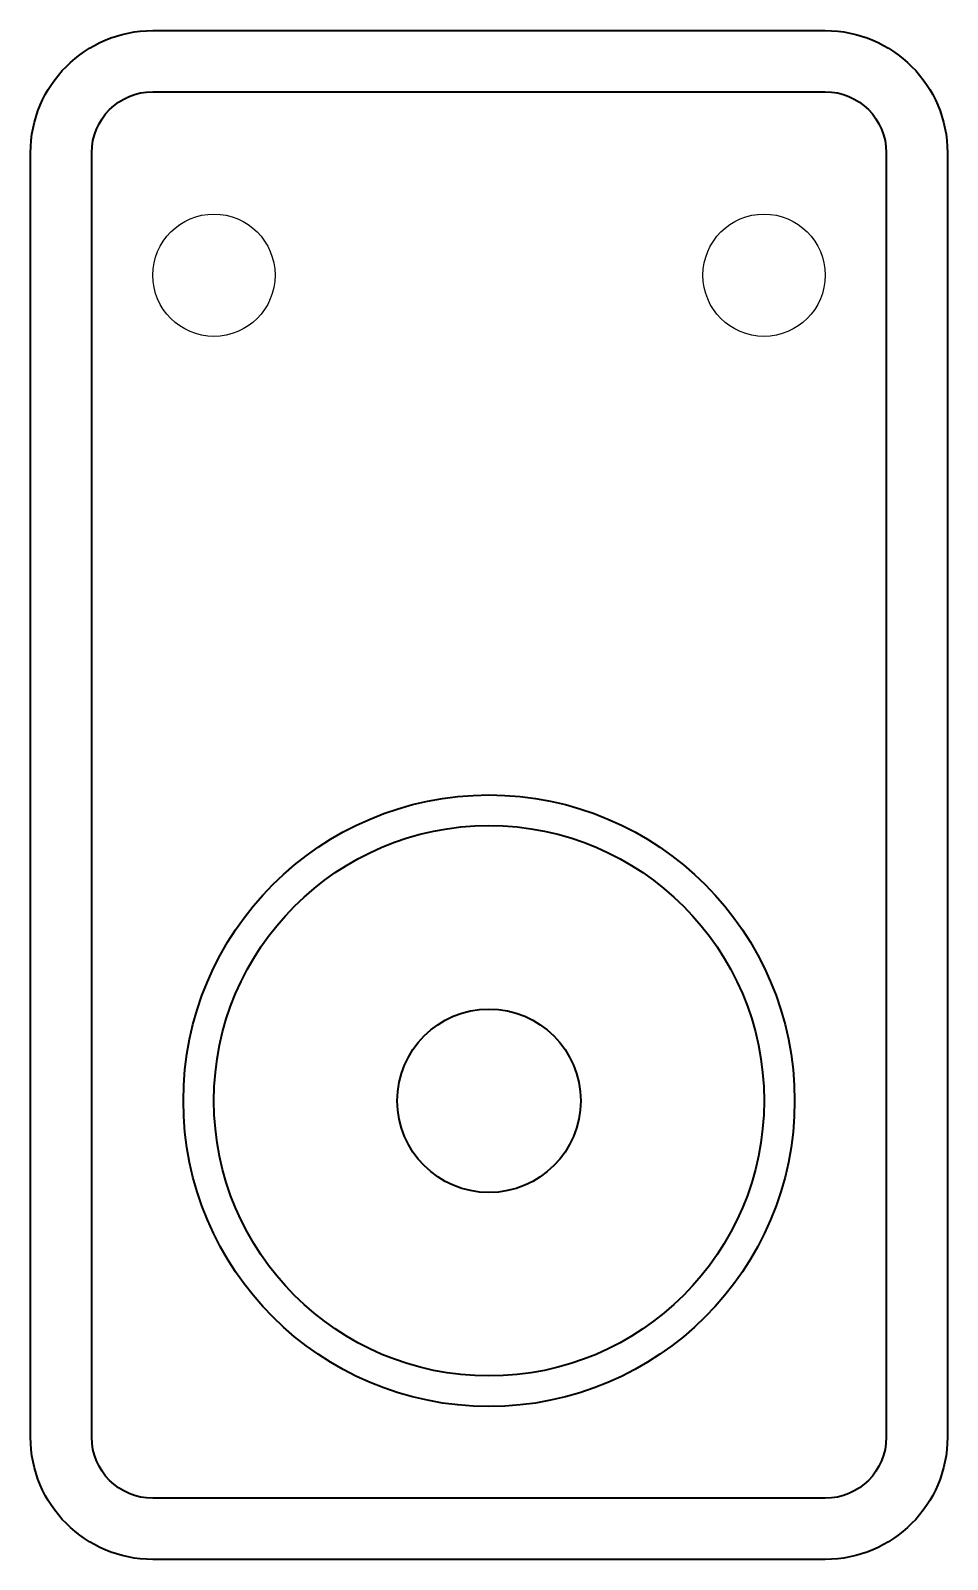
# Model space of a CAD drawing. Header units: inches. Extents: x 2.1 to 8.1, y 0.9 to 10.9.
import ezdxf

# ---------------------------------------------------------------- set-up
doc = ezdxf.new("R2010")
doc.units = ezdxf.units.IN
doc.header["$LTSCALE"] = 0.5
doc.header["$MEASUREMENT"] = 0
doc.layers.add('object', color=5, linetype='Continuous', lineweight=40)
doc.layers.add('object light', color=4, linetype='Continuous', lineweight=40)

msp = doc.modelspace()

# ---------------------------------------------------------------- linework, layer by layer
for centre in [(3.3, 9.3), (6.9, 9.3)]:
    msp.add_circle(centre, 0.4)
at = {"layer": 'object'}
msp.add_lwpolyline([(8.1, 7.174), (8.1, 1.7, -0.41421), (7.3, 0.9), (2.9, 0.9, -0.41421), (2.1, 1.7), (2.1, 10.1, -0.41421), (2.9, 10.9), (7.3, 10.9, -0.41421), (8.1, 10.1), (8.1, 7.174)], format="xyb", dxfattribs=at)
for radius in [2, 0.6, 0.6]:
    msp.add_circle((5.1, 3.9), radius, dxfattribs=at)
at = {"layer": 'object light'}
msp.add_lwpolyline([(7.7, 6.742), (7.7, 1.7, -0.41421), (7.3, 1.3), (2.9, 1.3, -0.41421), (2.5, 1.7), (2.5, 10.1, -0.41421), (2.9, 10.5), (7.3, 10.5, -0.41421), (7.7, 10.1), (7.7, 6.742)], format="xyb", dxfattribs=at)
msp.add_circle((5.1, 3.9), 1.8, dxfattribs=at)

doc.saveas('drawing.dxf')
